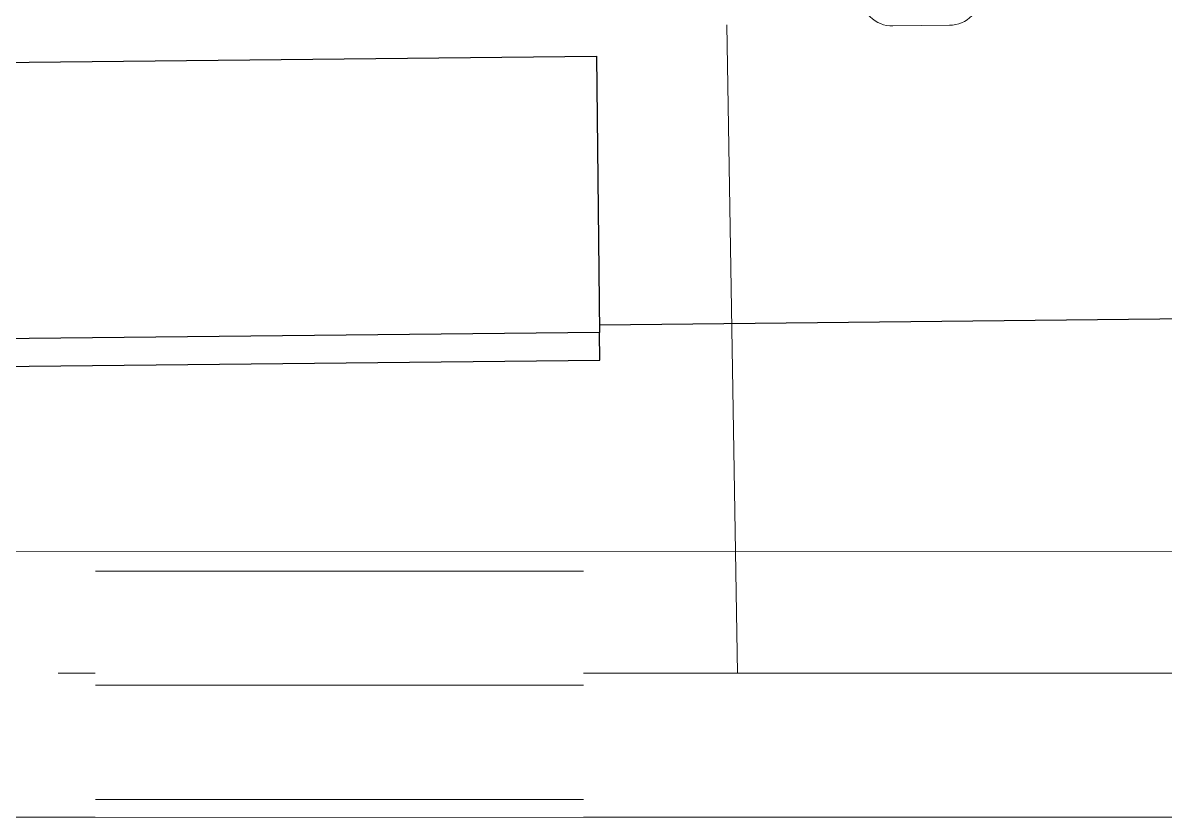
# Paper-space layout 'office1 floor1' of a CAD drawing. Header units: inches. Extents: x 0.3 to 10.8, y 1.4 to 4.2.
# Drawn here: x 7.3372 to 7.5087, y 1.9912 to 2.1105 of the extents above; entities that cross this region are included whole.
import ezdxf

# ---------------------------------------------------------------- set-up
doc = ezdxf.new("R2010")
doc.units = ezdxf.units.IN
doc.header["$MEASUREMENT"] = 0
doc.set_wipeout_variables(frame=1)
doc.layers.get('0').update_dxf_attribs({"lineweight": 0})
for name, color, linetype, lineweight in [('EQUI', 3, 'Continuous', 0), ('WALL 1 100', 250, 'Continuous', 9), ('окно', 7, 'Continuous', 9), ('провода', 1, 'Continuous', 5)]:
    doc.layers.add(name, color=color, linetype=linetype, lineweight=lineweight)

# ---------------------------------------------------------------- blocks, each defined once
blk = doc.blocks.new('IP PHONE')
at = {"layer": 'EQUI'}
blk.add_lwpolyline([(-46.1, 92.72, -0.414214), (-39.86, 86.48), (-39.86, 77.98, 0.089443), (-39.86, 18.68), (-39.86, 13.5, -0.414214), (-46.1, 7.25), (-57.14, 7.25, -0.414214), (-63.39, 13.5), (-63.39, 18.68, 0.089443), (-63.39, 77.98), (-63.39, 86.48, -0.414214), (-57.14, 92.72)], format="xyb", close=True, dxfattribs=at)
blk = doc.blocks.new('*U37')
blk.add_wipeout([(-69.25, 69.81), (69.25, 69.81), (69.25, -5), (-69.25, -5)]).dxf.layer = 'окно'
at = {"layer": 'окно'}
for p, q in [((-69.25, 64.81), (69.25, 64.81)), ((-69.25, 32.41), (69.25, 32.41)), ((-69.25, 0), (69.25, 0))]:
    blk.add_line(p, q, dxfattribs=at)

psp = doc.layouts.new('office1 floor1')

# ---------------------------------------------------------------- linework, layer by layer
at = {"color": 7, "linetype": 'ByBlock', "lineweight": -2}
for p, q in [((7.21578, 2.10322), (7.42332, 2.10546)), ((7.42332, 2.10546), (7.42377, 2.06395)), ((7.54374, 2.06636), (7.42376, 2.06506)), ((7.42377, 2.06395), (7.21623, 2.06171)), ((7.42382, 2.0598), (7.42377, 2.06395)), ((7.21627, 2.05756), (7.42382, 2.0598))]:
    psp.add_line(p, q, dxfattribs=at)
at = {"layer": 'WALL 1 100', "color": 0}
for p, q in [((10.76781, 2.03083), (5.8083, 2.03113)), ((10.80748, 1.99115), (5.8083, 1.99115))]:
    psp.add_line(p, q, dxfattribs=at)
at = {"layer": 'провода', "color": 1}
for p, q in [((7.44451, 2.01278), (7.44289, 2.11018)), ((7.34248, 2.0128), (10.78721, 2.01219))]:
    psp.add_line(p, q, dxfattribs=at)

# ---------------------------------------------------------------- block references
at = {"color": 7, "xscale": 0.0007694444089781289, "yscale": 0.0007694444089781289, "zscale": 0.0007694444089781289, "rotation": 180.6376503649369}
psp.add_blockref('IP PHONE', (7.43156, 2.18093), dxfattribs=at)

# ---------------------------------------------------------------- next in the draw order: block references
at = {"layer": 'провода', "color": 7, "linetype": 'ByBlock', "lineweight": 0, "xscale": 0.0005292558677092659, "yscale": 0.0005292558677092659, "zscale": 0.0005292558677092659}
psp.add_blockref('*U37', (7.38469, 1.99381), dxfattribs=at)

doc.saveas('drawing.dxf')
